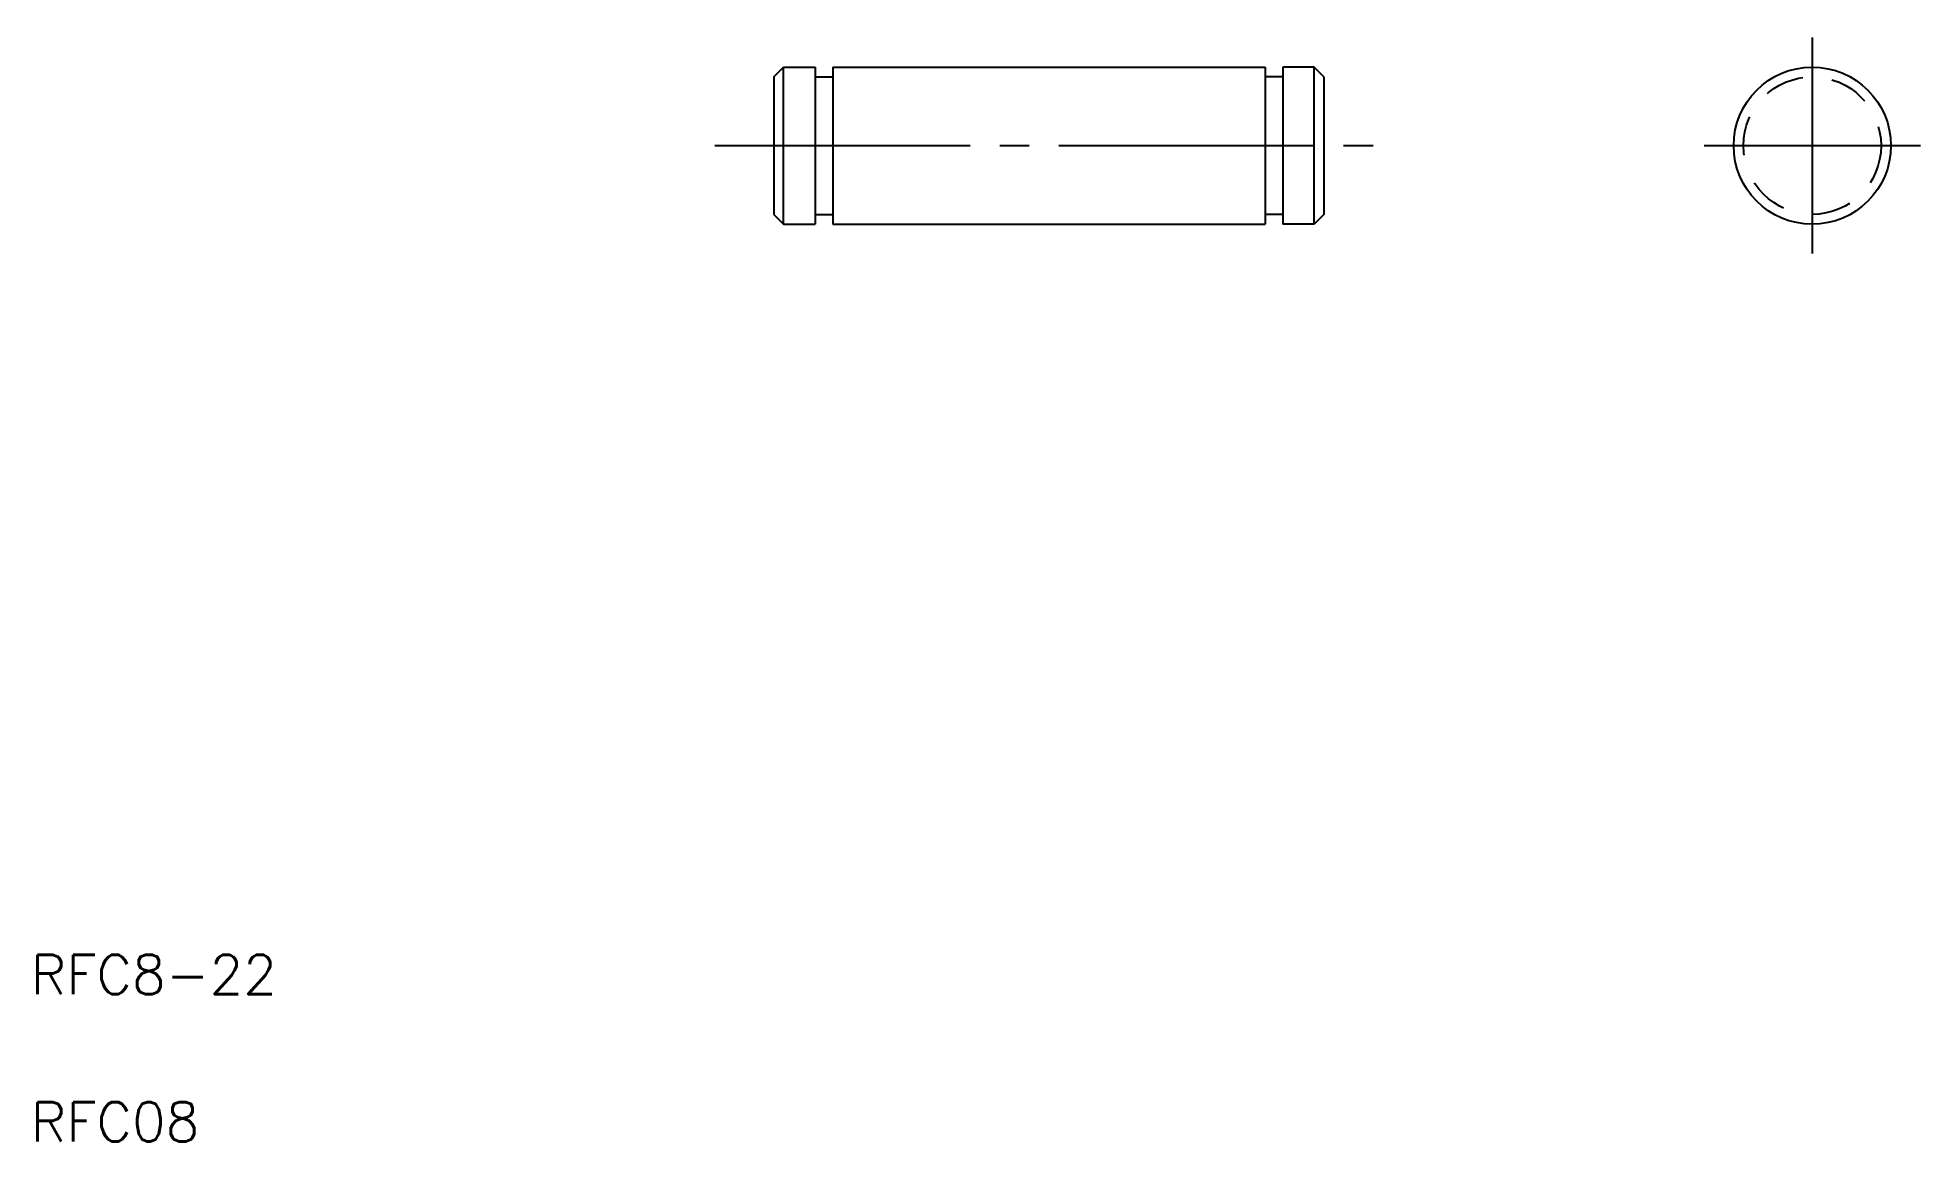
# Model space of a CAD drawing. Extents: x 5.3 to 101.1, y 5 to 61.2.
import ezdxf

# ---------------------------------------------------------------- set-up
doc = ezdxf.new("R2010")
doc.units = 0
doc.linetypes.add('CENTER', pattern=[17.5, 13, -1.5, 1.5, -1.5])
doc.linetypes.add('DASHED', pattern=[3.5, 2, -1.5])
doc.layers.get('0').update_dxf_attribs({"linetype": 'CONTINUOUS'})
doc.layers.add('CENTER', color=1, linetype='CENTER')
doc.styles.get("Standard").update_dxf_attribs({"font": 'txt', "bigfont": 'BIGFONT'})

msp = doc.modelspace()

# ---------------------------------------------------------------- linework, layer by layer
at = {"color": 7, "linetype": 'CONTINUOUS'}
for p, q in [((42.801, 59.202), (43.301, 59.702)), ((43.301, 51.702), (43.301, 59.702)), ((43.301, 59.702), (44.901, 59.702)), ((43.701, 59.702), (43.701, 59.702)), ((44.101, 59.702), (44.101, 59.702)), ((44.901, 59.702), (44.901, 51.702)), ((45.801, 59.702), (45.801, 51.702)), ((45.801, 59.702), (67.801, 59.702)), ((67.801, 59.702), (67.801, 51.702)), ((68.701, 59.702), (68.701, 51.702)), ((70.301, 59.702), (68.701, 59.702)), ((70.301, 51.702), (70.301, 59.702)), ((70.801, 59.202), (70.301, 59.702)), ((42.801, 59.202), (42.801, 52.202)), ((44.901, 59.202), (45.801, 59.202)), ((68.701, 59.202), (67.801, 59.202)), ((70.801, 59.202), (70.801, 52.202)), ((42.801, 52.202), (43.301, 51.702)), ((44.901, 52.202), (45.801, 52.202)), ((68.701, 52.202), (67.801, 52.202)), ((70.801, 52.202), (70.301, 51.702)), ((43.301, 51.702), (44.901, 51.702)), ((45.801, 51.702), (67.801, 51.702)), ((70.301, 51.702), (68.701, 51.702))]:
    msp.add_line(p, q, dxfattribs=at)
msp.add_circle((95.65, 55.702), 4, dxfattribs=at)
at = {"color": 3, "linetype": 'DASHED'}
msp.add_circle((95.65, 55.702), 3.5, dxfattribs=at)
at = {"layer": 'CENTER', "color": 1, "linetype": 'CENTER'}
for p, q in [((95.65, 61.202), (95.65, 50.202)), ((39.801, 55.702), (73.801, 55.702)), ((90.15, 55.702), (101.15, 55.702))]:
    msp.add_line(p, q, dxfattribs=at)

# ---------------------------------------------------------------- texts
at = {"color": 7, "linetype": 'CONTINUOUS'}
for s, p in [('RFC8-22', (5, 12.5)), ('RFC08', (5, 5))]:
    msp.add_text(s, height=2, dxfattribs=at).set_placement(p)

doc.saveas('drawing.dxf')
